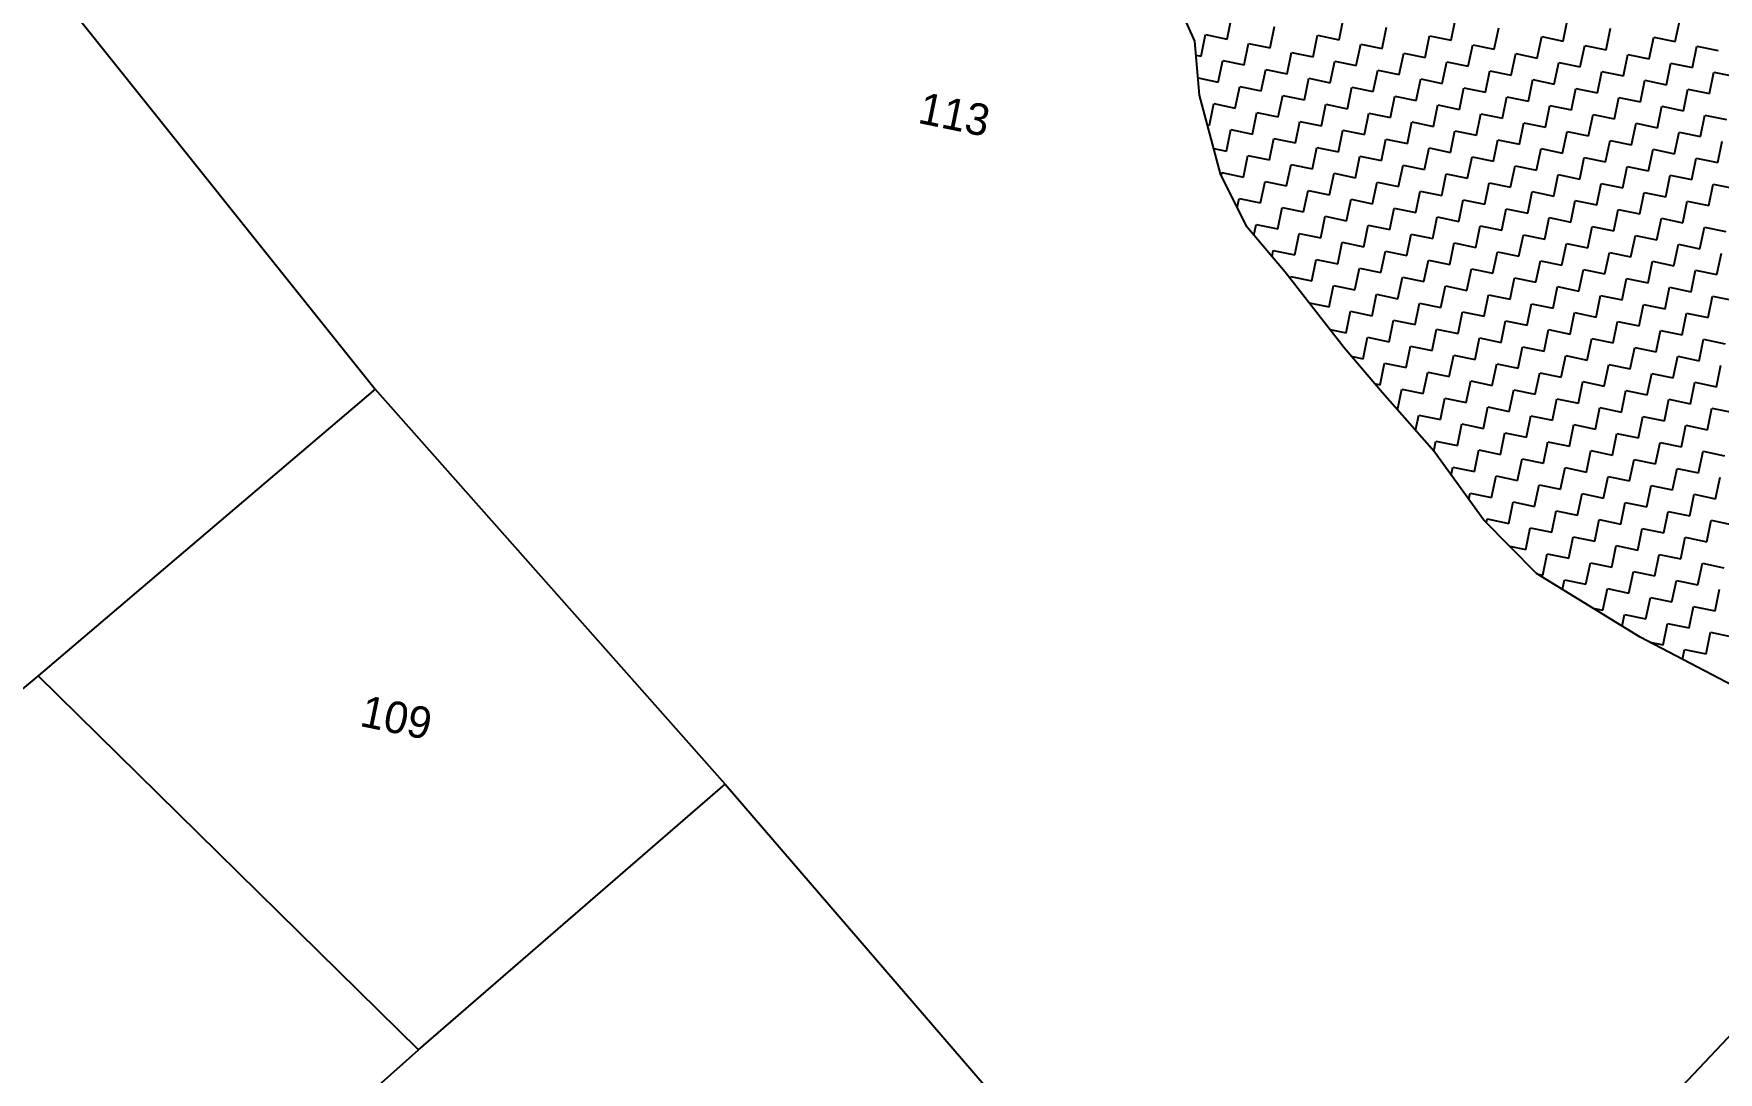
# Model space of a CAD drawing. Header units: metres. Extents: x 280043 to 281054, y 2047152 to 2048652.
# Drawn here: x 280448.8 to 280638.7, y 2048139.5 to 2048256.5 of the extents above; entities that cross this region are included whole.
import ezdxf
from ezdxf.enums import TextEntityAlignment as Align

# ---------------------------------------------------------------- set-up
doc = ezdxf.new("R2010")
doc.units = ezdxf.units.M
for name, color, linetype in [('POLY_HATCH', 12, 'Continuous'), ('POLY_PARCEL', 6, 'Continuous'), ('TEXT_PARCEL', 7, 'Continuous')]:
    doc.layers.add(name, color=color, linetype=linetype)
doc.styles.add('TEXT_MAP', font='', dxfattribs={"height": 1.8})
doc.styles.get('TEXT_MAP').set_extended_font_data('Kruti Dev 050')

msp = doc.modelspace()

# ---------------------------------------------------------------- linework, layer by layer
at = {"layer": 'POLY_HATCH'}
for p, q in [((280579.67, 2048255.68), (280577.63, 2048260.29)), ((280580.21, 2048249.59), (280579.67, 2048255.68)), ((280582.57, 2048240.73), (280580.21, 2048249.59)), ((280585.53, 2048234.73), (280582.57, 2048240.73)), ((280589.87, 2048229.65), (280585.53, 2048234.73)), ((280596.49, 2048221.11), (280589.87, 2048229.65)), ((280600.83, 2048216.03), (280596.49, 2048221.11)), ((280606.65, 2048209.44), (280600.83, 2048216.03)), ((280612.24, 2048201.71), (280606.65, 2048209.44)), ((280618.19, 2048195.7), (280612.24, 2048201.71)), ((280629.87, 2048188.5), (280618.19, 2048195.7)), ((280641.22, 2048182.57), (280629.87, 2048188.5))]:
    msp.add_line(p, q, dxfattribs=at)
at = {"layer": 'POLY_HATCH', "linetype": 'Continuous'}
for p, q in [((280583.32, 2048255.9), (280583.82, 2048258.33)), ((280588.17, 2048254.9), (280588.67, 2048257.33)), ((280595.94, 2048255.83), (280596.44, 2048258.26)), ((280600.79, 2048254.83), (280601.29, 2048257.26)), ((280608.57, 2048255.76), (280609.07, 2048258.18)), ((280613.42, 2048254.76), (280613.92, 2048257.18)), ((280621.19, 2048255.68), (280621.69, 2048258.11)), ((280626.04, 2048254.68), (280626.54, 2048257.11)), ((280633.82, 2048255.61), (280634.32, 2048258.03)), ((280580.39, 2048253.98), (280580.89, 2048256.4)), ((280580.89, 2048256.4), (280583.32, 2048255.9)), ((280585.24, 2048252.98), (280585.74, 2048255.4)), ((280585.74, 2048255.4), (280588.17, 2048254.9)), ((280593.02, 2048253.9), (280593.52, 2048256.33)), ((280593.52, 2048256.33), (280595.94, 2048255.83)), ((280597.87, 2048252.91), (280598.37, 2048255.33)), ((280598.37, 2048255.33), (280600.79, 2048254.83)), ((280605.64, 2048253.83), (280606.14, 2048256.26)), ((280606.14, 2048256.26), (280608.57, 2048255.76)), ((280610.49, 2048252.83), (280610.99, 2048255.26)), ((280610.99, 2048255.26), (280613.42, 2048254.76)), ((280618.27, 2048253.76), (280618.77, 2048256.18)), ((280618.77, 2048256.18), (280621.19, 2048255.68)), ((280623.12, 2048252.76), (280623.62, 2048255.18)), ((280623.62, 2048255.18), (280626.04, 2048254.68)), ((280630.89, 2048253.68), (280631.39, 2048256.11)), ((280631.39, 2048256.11), (280633.82, 2048255.61)), ((280635.75, 2048252.68), (280636.24, 2048255.11)), ((280636.24, 2048255.11), (280638.67, 2048254.61)), ((280579.81, 2048254.1), (280580.39, 2048253.98)), ((280582.32, 2048251.05), (280582.82, 2048253.48)), ((280582.82, 2048253.48), (280585.24, 2048252.98)), ((280590.09, 2048251.98), (280590.59, 2048254.4)), ((280590.59, 2048254.4), (280593.02, 2048253.9)), ((280594.94, 2048250.98), (280595.44, 2048253.4)), ((280595.44, 2048253.4), (280597.87, 2048252.91)), ((280602.72, 2048251.91), (280603.22, 2048254.33)), ((280603.22, 2048254.33), (280605.64, 2048253.83)), ((280607.57, 2048250.91), (280608.07, 2048253.33)), ((280608.07, 2048253.33), (280610.49, 2048252.83)), ((280615.34, 2048251.83), (280615.84, 2048254.26)), ((280615.84, 2048254.26), (280618.27, 2048253.76)), ((280620.19, 2048250.83), (280620.69, 2048253.26)), ((280620.69, 2048253.26), (280623.12, 2048252.76)), ((280627.97, 2048251.76), (280628.47, 2048254.18)), ((280628.47, 2048254.18), (280630.89, 2048253.68)), ((280632.82, 2048250.76), (280633.32, 2048253.18)), ((280633.32, 2048253.18), (280635.75, 2048252.68)), ((280580.04, 2048251.52), (280582.32, 2048251.05)), ((280587.17, 2048250.05), (280587.67, 2048252.48)), ((280587.67, 2048252.48), (280590.09, 2048251.98)), ((280592.02, 2048249.05), (280592.52, 2048251.48)), ((280592.52, 2048251.48), (280594.94, 2048250.98)), ((280599.79, 2048249.98), (280600.29, 2048252.41)), ((280600.29, 2048252.41), (280602.72, 2048251.91)), ((280604.64, 2048248.98), (280605.14, 2048251.41)), ((280605.14, 2048251.41), (280607.57, 2048250.91)), ((280612.42, 2048249.91), (280612.92, 2048252.33)), ((280612.92, 2048252.33), (280615.34, 2048251.83)), ((280617.27, 2048248.91), (280617.77, 2048251.33)), ((280617.77, 2048251.33), (280620.19, 2048250.83)), ((280625.04, 2048249.83), (280625.54, 2048252.26)), ((280625.54, 2048252.26), (280627.97, 2048251.76)), ((280629.9, 2048248.83), (280630.4, 2048251.26)), ((280630.4, 2048251.26), (280632.82, 2048250.76)), ((280637.67, 2048249.76), (280638.17, 2048252.18)), ((280638.17, 2048252.18), (280640.6, 2048251.68)), ((280584.24, 2048248.13), (280584.74, 2048250.55)), ((280584.74, 2048250.55), (280587.17, 2048250.05)), ((280589.09, 2048247.13), (280589.59, 2048249.55)), ((280589.59, 2048249.55), (280592.02, 2048249.05)), ((280596.87, 2048248.05), (280597.37, 2048250.48)), ((280597.37, 2048250.48), (280599.79, 2048249.98)), ((280601.72, 2048247.06), (280602.22, 2048249.48)), ((280602.22, 2048249.48), (280604.64, 2048248.98)), ((280609.49, 2048247.98), (280609.99, 2048250.41)), ((280609.99, 2048250.41), (280612.42, 2048249.91)), ((280614.34, 2048246.98), (280614.84, 2048249.41)), ((280614.84, 2048249.41), (280617.27, 2048248.91)), ((280622.12, 2048247.91), (280622.62, 2048250.33)), ((280622.62, 2048250.33), (280625.04, 2048249.83)), ((280626.97, 2048246.91), (280627.47, 2048249.33)), ((280627.47, 2048249.33), (280629.9, 2048248.83)), ((280634.75, 2048247.83), (280635.25, 2048250.26)), ((280635.25, 2048250.26), (280637.67, 2048249.76)), ((280581.32, 2048246.2), (280581.82, 2048248.63)), ((280581.82, 2048248.63), (280584.24, 2048248.13)), ((280586.17, 2048245.2), (280586.67, 2048247.63)), ((280586.67, 2048247.63), (280589.09, 2048247.13)), ((280593.94, 2048246.13), (280594.44, 2048248.55)), ((280594.44, 2048248.55), (280596.87, 2048248.05)), ((280598.79, 2048245.13), (280599.29, 2048247.56)), ((280599.29, 2048247.56), (280601.72, 2048247.06)), ((280606.57, 2048246.06), (280607.07, 2048248.48)), ((280607.07, 2048248.48), (280609.49, 2048247.98)), ((280611.42, 2048245.06), (280611.92, 2048247.48)), ((280611.92, 2048247.48), (280614.34, 2048246.98)), ((280619.19, 2048245.98), (280619.69, 2048248.41)), ((280619.69, 2048248.41), (280622.12, 2048247.91)), ((280624.05, 2048244.98), (280624.55, 2048247.41)), ((280624.55, 2048247.41), (280626.97, 2048246.91)), ((280631.82, 2048245.91), (280632.32, 2048248.33)), ((280632.32, 2048248.33), (280634.75, 2048247.83)), ((280636.67, 2048244.91), (280637.17, 2048247.33)), ((280637.17, 2048247.33), (280639.6, 2048246.83)), ((280581.1, 2048246.25), (280581.32, 2048246.2)), ((280583.24, 2048243.28), (280583.74, 2048245.7)), ((280583.74, 2048245.7), (280586.17, 2048245.2)), ((280591.02, 2048244.2), (280591.52, 2048246.63)), ((280591.52, 2048246.63), (280593.94, 2048246.13)), ((280595.87, 2048243.2), (280596.37, 2048245.63)), ((280596.37, 2048245.63), (280598.79, 2048245.13)), ((280603.64, 2048244.13), (280604.14, 2048246.56)), ((280604.14, 2048246.56), (280606.57, 2048246.06)), ((280608.49, 2048243.13), (280608.99, 2048245.56)), ((280608.99, 2048245.56), (280611.42, 2048245.06)), ((280616.27, 2048244.06), (280616.77, 2048246.48)), ((280616.77, 2048246.48), (280619.19, 2048245.98)), ((280621.12, 2048243.06), (280621.62, 2048245.48)), ((280621.62, 2048245.48), (280624.05, 2048244.98)), ((280628.9, 2048243.98), (280629.4, 2048246.41)), ((280629.4, 2048246.41), (280631.82, 2048245.91)), ((280633.75, 2048242.98), (280634.25, 2048245.41)), ((280634.25, 2048245.41), (280636.67, 2048244.91)), ((280581.81, 2048243.57), (280583.24, 2048243.28)), ((280588.09, 2048242.28), (280588.59, 2048244.7)), ((280588.59, 2048244.7), (280591.02, 2048244.2)), ((280592.94, 2048241.28), (280593.44, 2048243.7)), ((280593.44, 2048243.7), (280595.87, 2048243.2)), ((280600.72, 2048242.2), (280601.22, 2048244.63)), ((280601.22, 2048244.63), (280603.64, 2048244.13)), ((280605.57, 2048241.21), (280606.07, 2048243.63)), ((280606.07, 2048243.63), (280608.49, 2048243.13)), ((280613.35, 2048242.13), (280613.84, 2048244.56)), ((280613.84, 2048244.56), (280616.27, 2048244.06)), ((280618.2, 2048241.13), (280618.7, 2048243.56)), ((280618.7, 2048243.56), (280621.12, 2048243.06)), ((280625.97, 2048242.06), (280626.47, 2048244.48)), ((280626.47, 2048244.48), (280628.9, 2048243.98)), ((280630.82, 2048241.06), (280631.32, 2048243.48)), ((280631.32, 2048243.48), (280633.75, 2048242.98)), ((280638.6, 2048241.98), (280639.1, 2048244.41)), ((280585.17, 2048240.35), (280585.67, 2048242.78)), ((280585.67, 2048242.78), (280588.09, 2048242.28)), ((280590.02, 2048239.35), (280590.52, 2048241.78)), ((280590.52, 2048241.78), (280592.94, 2048241.28)), ((280597.79, 2048240.28), (280598.29, 2048242.7)), ((280598.29, 2048242.7), (280600.72, 2048242.2)), ((280602.64, 2048239.28), (280603.14, 2048241.71)), ((280603.14, 2048241.71), (280605.57, 2048241.21)), ((280610.42, 2048240.21), (280610.92, 2048242.63)), ((280610.92, 2048242.63), (280613.35, 2048242.13)), ((280615.27, 2048239.21), (280615.77, 2048241.63)), ((280615.77, 2048241.63), (280618.2, 2048241.13)), ((280623.05, 2048240.13), (280623.55, 2048242.56)), ((280623.55, 2048242.56), (280625.97, 2048242.06)), ((280627.9, 2048239.13), (280628.4, 2048241.56)), ((280628.4, 2048241.56), (280630.82, 2048241.06)), ((280635.67, 2048240.06), (280636.17, 2048242.48)), ((280636.17, 2048242.48), (280638.6, 2048241.98)), ((280582.68, 2048240.52), (280582.74, 2048240.85)), ((280582.74, 2048240.85), (280585.17, 2048240.35)), ((280587.09, 2048237.43), (280587.59, 2048239.85)), ((280587.59, 2048239.85), (280590.02, 2048239.35)), ((280594.87, 2048238.35), (280595.37, 2048240.78)), ((280595.37, 2048240.78), (280597.79, 2048240.28)), ((280599.72, 2048237.35), (280600.22, 2048239.78)), ((280600.22, 2048239.78), (280602.64, 2048239.28)), ((280607.5, 2048238.28), (280607.99, 2048240.71)), ((280607.99, 2048240.71), (280610.42, 2048240.21)), ((280612.35, 2048237.28), (280612.85, 2048239.71)), ((280612.85, 2048239.71), (280615.27, 2048239.21)), ((280620.12, 2048238.21), (280620.62, 2048240.63)), ((280620.62, 2048240.63), (280623.05, 2048240.13)), ((280624.97, 2048237.21), (280625.47, 2048239.63)), ((280625.47, 2048239.63), (280627.9, 2048239.13)), ((280632.75, 2048238.13), (280633.25, 2048240.56)), ((280633.25, 2048240.56), (280635.67, 2048240.06)), ((280637.6, 2048237.13), (280638.1, 2048239.56)), ((280638.1, 2048239.56), (280640.52, 2048239.06)), ((280584.46, 2048236.9), (280584.67, 2048237.93)), ((280584.67, 2048237.93), (280587.09, 2048237.43)), ((280591.94, 2048236.43), (280592.44, 2048238.85)), ((280592.44, 2048238.85), (280594.87, 2048238.35)), ((280596.79, 2048235.43), (280597.29, 2048237.85)), ((280597.29, 2048237.85), (280599.72, 2048237.35)), ((280604.57, 2048236.35), (280605.07, 2048238.78)), ((280605.07, 2048238.78), (280607.5, 2048238.28)), ((280609.42, 2048235.36), (280609.92, 2048237.78)), ((280609.92, 2048237.78), (280612.35, 2048237.28)), ((280617.2, 2048236.28), (280617.7, 2048238.71)), ((280617.7, 2048238.71), (280620.12, 2048238.21)), ((280622.05, 2048235.28), (280622.55, 2048237.71)), ((280622.55, 2048237.71), (280624.97, 2048237.21)), ((280629.82, 2048236.21), (280630.32, 2048238.63)), ((280630.32, 2048238.63), (280632.75, 2048238.13)), ((280634.67, 2048235.21), (280635.17, 2048237.63)), ((280635.17, 2048237.63), (280637.6, 2048237.13)), ((280589.02, 2048234.5), (280589.52, 2048236.93)), ((280589.52, 2048236.93), (280591.94, 2048236.43)), ((280593.87, 2048233.5), (280594.37, 2048235.93)), ((280594.37, 2048235.93), (280596.79, 2048235.43)), ((280601.65, 2048234.43), (280602.14, 2048236.85)), ((280602.14, 2048236.85), (280604.57, 2048236.35)), ((280606.5, 2048233.43), (280607, 2048235.86)), ((280607, 2048235.86), (280609.42, 2048235.36)), ((280614.27, 2048234.36), (280614.77, 2048236.78)), ((280614.77, 2048236.78), (280617.2, 2048236.28)), ((280619.12, 2048233.36), (280619.62, 2048235.78)), ((280619.62, 2048235.78), (280622.05, 2048235.28)), ((280626.9, 2048234.28), (280627.4, 2048236.71)), ((280627.4, 2048236.71), (280629.82, 2048236.21)), ((280631.75, 2048233.28), (280632.25, 2048235.71)), ((280632.25, 2048235.71), (280634.67, 2048235.21)), ((280586.34, 2048233.78), (280586.59, 2048235)), ((280586.59, 2048235), (280589.02, 2048234.5)), ((280590.94, 2048231.58), (280591.44, 2048234)), ((280591.44, 2048234), (280593.87, 2048233.5)), ((280598.72, 2048232.5), (280599.22, 2048234.93)), ((280599.22, 2048234.93), (280601.65, 2048234.43)), ((280603.57, 2048231.5), (280604.07, 2048233.93)), ((280604.07, 2048233.93), (280606.5, 2048233.43)), ((280611.35, 2048232.43), (280611.85, 2048234.86)), ((280611.85, 2048234.86), (280614.27, 2048234.36)), ((280616.2, 2048231.43), (280616.7, 2048233.86)), ((280616.7, 2048233.86), (280619.12, 2048233.36)), ((280623.97, 2048232.36), (280624.47, 2048234.78)), ((280624.47, 2048234.78), (280626.9, 2048234.28)), ((280628.82, 2048231.36), (280629.32, 2048233.78)), ((280629.32, 2048233.78), (280631.75, 2048233.28)), ((280636.6, 2048232.28), (280637.1, 2048234.71)), ((280637.1, 2048234.71), (280639.52, 2048234.21)), ((280588.38, 2048231.4), (280588.52, 2048232.08)), ((280588.52, 2048232.08), (280590.94, 2048231.58)), ((280595.8, 2048230.58), (280596.3, 2048233)), ((280596.3, 2048233), (280598.72, 2048232.5)), ((280600.65, 2048229.58), (280601.15, 2048232)), ((280601.15, 2048232), (280603.57, 2048231.5)), ((280608.42, 2048230.51), (280608.92, 2048232.93)), ((280608.92, 2048232.93), (280611.35, 2048232.43)), ((280613.27, 2048229.51), (280613.77, 2048231.93)), ((280613.77, 2048231.93), (280616.2, 2048231.43)), ((280621.05, 2048230.43), (280621.55, 2048232.86)), ((280621.55, 2048232.86), (280623.97, 2048232.36)), ((280625.9, 2048229.43), (280626.4, 2048231.86)), ((280626.4, 2048231.86), (280628.82, 2048231.36)), ((280633.67, 2048230.36), (280634.17, 2048232.78)), ((280634.17, 2048232.78), (280636.6, 2048232.28)), ((280592.87, 2048228.65), (280593.37, 2048231.08)), ((280593.37, 2048231.08), (280595.8, 2048230.58)), ((280597.72, 2048227.65), (280598.22, 2048230.08)), ((280598.22, 2048230.08), (280600.65, 2048229.58)), ((280605.5, 2048228.58), (280606, 2048231)), ((280606, 2048231), (280608.42, 2048230.51)), ((280610.35, 2048227.58), (280610.85, 2048230.01)), ((280610.85, 2048230.01), (280613.27, 2048229.51)), ((280618.12, 2048228.51), (280618.62, 2048230.93)), ((280618.62, 2048230.93), (280621.05, 2048230.43)), ((280622.97, 2048227.51), (280623.47, 2048229.93)), ((280623.47, 2048229.93), (280625.9, 2048229.43)), ((280630.75, 2048228.43), (280631.25, 2048230.86)), ((280631.25, 2048230.86), (280633.67, 2048230.36)), ((280638.52, 2048229.36), (280639.02, 2048231.78)), ((280590.4, 2048228.96), (280590.45, 2048229.15)), ((280590.45, 2048229.15), (280592.87, 2048228.65)), ((280594.8, 2048225.73), (280595.3, 2048228.15)), ((280595.3, 2048228.15), (280597.72, 2048227.65)), ((280602.57, 2048226.65), (280603.07, 2048229.08)), ((280603.07, 2048229.08), (280605.5, 2048228.58)), ((280607.42, 2048225.65), (280607.92, 2048228.08)), ((280607.92, 2048228.08), (280610.35, 2048227.58)), ((280615.2, 2048226.58), (280615.7, 2048229.01)), ((280615.7, 2048229.01), (280618.12, 2048228.51)), ((280620.05, 2048225.58), (280620.55, 2048228.01)), ((280620.55, 2048228.01), (280622.97, 2048227.51)), ((280627.82, 2048226.51), (280628.32, 2048228.93)), ((280628.32, 2048228.93), (280630.75, 2048228.43)), ((280635.6, 2048227.43), (280636.1, 2048229.86)), ((280636.1, 2048229.86), (280638.52, 2048229.36)), ((280592.55, 2048226.19), (280594.8, 2048225.73)), ((280599.65, 2048224.73), (280600.15, 2048227.15)), ((280600.15, 2048227.15), (280602.57, 2048226.65)), ((280604.5, 2048223.73), (280605, 2048226.15)), ((280605, 2048226.15), (280607.42, 2048225.65)), ((280612.27, 2048224.66), (280612.77, 2048227.08)), ((280612.77, 2048227.08), (280615.2, 2048226.58)), ((280624.9, 2048224.58), (280625.4, 2048227.01)), ((280625.4, 2048227.01), (280627.82, 2048226.51)), ((280632.67, 2048225.51), (280633.17, 2048227.93)), ((280633.17, 2048227.93), (280635.6, 2048227.43)), ((280637.52, 2048224.51), (280638.02, 2048226.93)), ((280638.02, 2048226.93), (280640.45, 2048226.43)), ((280596.72, 2048222.8), (280597.22, 2048225.23)), ((280597.22, 2048225.23), (280599.65, 2048224.73)), ((280601.57, 2048221.8), (280602.07, 2048224.23)), ((280602.07, 2048224.23), (280604.5, 2048223.73)), ((280609.35, 2048222.73), (280609.85, 2048225.15)), ((280609.85, 2048225.15), (280612.27, 2048224.66)), ((280617.12, 2048223.66), (280617.62, 2048226.08)), ((280617.62, 2048226.08), (280620.05, 2048225.58)), ((280621.97, 2048222.66), (280622.47, 2048225.08)), ((280622.47, 2048225.08), (280624.9, 2048224.58)), ((280629.75, 2048223.58), (280630.25, 2048226.01)), ((280630.25, 2048226.01), (280632.67, 2048225.51)), ((280634.6, 2048222.58), (280635.1, 2048225.01)), ((280635.1, 2048225.01), (280637.52, 2048224.51)), ((280594.88, 2048223.18), (280596.72, 2048222.8)), ((280598.65, 2048219.88), (280599.15, 2048222.3)), ((280599.15, 2048222.3), (280601.57, 2048221.8)), ((280606.42, 2048220.8), (280606.92, 2048223.23)), ((280606.92, 2048223.23), (280609.35, 2048222.73)), ((280614.2, 2048221.73), (280614.7, 2048224.16)), ((280614.7, 2048224.16), (280617.12, 2048223.66)), ((280619.05, 2048220.73), (280619.55, 2048223.16)), ((280619.55, 2048223.16), (280621.97, 2048222.66)), ((280626.82, 2048221.66), (280627.32, 2048224.08)), ((280627.32, 2048224.08), (280629.75, 2048223.58)), ((280631.67, 2048220.66), (280632.17, 2048223.08)), ((280632.17, 2048223.08), (280634.6, 2048222.58)), ((280603.5, 2048218.88), (280604, 2048221.3)), ((280604, 2048221.3), (280606.42, 2048220.8)), ((280611.27, 2048219.8), (280611.77, 2048222.23)), ((280611.77, 2048222.23), (280614.2, 2048221.73)), ((280616.12, 2048218.81), (280616.62, 2048221.23)), ((280616.62, 2048221.23), (280619.05, 2048220.73)), ((280623.9, 2048219.73), (280624.4, 2048222.16)), ((280624.4, 2048222.16), (280626.82, 2048221.66)), ((280628.75, 2048218.73), (280629.25, 2048221.16)), ((280629.25, 2048221.16), (280631.67, 2048220.66)), ((280636.52, 2048219.66), (280637.02, 2048222.08)), ((280637.02, 2048222.08), (280639.45, 2048221.58)), ((280597.3, 2048220.16), (280598.65, 2048219.88)), ((280600.57, 2048216.95), (280601.07, 2048219.38)), ((280601.07, 2048219.38), (280603.5, 2048218.88)), ((280608.35, 2048217.88), (280608.85, 2048220.3)), ((280608.85, 2048220.3), (280611.27, 2048219.8)), ((280613.2, 2048216.88), (280613.7, 2048219.3)), ((280613.7, 2048219.3), (280616.12, 2048218.81)), ((280620.97, 2048217.81), (280621.47, 2048220.23)), ((280621.47, 2048220.23), (280623.9, 2048219.73)), ((280625.82, 2048216.81), (280626.32, 2048219.23)), ((280626.32, 2048219.23), (280628.75, 2048218.73)), ((280633.6, 2048217.73), (280634.1, 2048220.16)), ((280634.1, 2048220.16), (280636.52, 2048219.66)), ((280638.45, 2048216.73), (280638.95, 2048219.16)), ((280599.92, 2048217.09), (280600.57, 2048216.95)), ((280605.42, 2048215.95), (280605.92, 2048218.38)), ((280605.92, 2048218.38), (280608.35, 2048217.88)), ((280610.27, 2048214.95), (280610.77, 2048217.38)), ((280610.77, 2048217.38), (280613.2, 2048216.88)), ((280618.05, 2048215.88), (280618.55, 2048218.31)), ((280618.55, 2048218.31), (280620.97, 2048217.81)), ((280622.9, 2048214.88), (280623.4, 2048217.31)), ((280623.4, 2048217.31), (280625.82, 2048216.81)), ((280630.67, 2048215.81), (280631.17, 2048218.23)), ((280631.17, 2048218.23), (280633.6, 2048217.73)), ((280635.52, 2048214.81), (280636.02, 2048217.23)), ((280636.02, 2048217.23), (280638.45, 2048216.73)), ((280602.51, 2048214.12), (280603, 2048216.45)), ((280603, 2048216.45), (280605.42, 2048215.95)), ((280607.35, 2048213.03), (280607.85, 2048215.45)), ((280607.85, 2048215.45), (280610.27, 2048214.95)), ((280615.12, 2048213.95), (280615.62, 2048216.38)), ((280615.62, 2048216.38), (280618.05, 2048215.88)), ((280619.97, 2048212.96), (280620.47, 2048215.38)), ((280620.47, 2048215.38), (280622.9, 2048214.88)), ((280627.75, 2048213.88), (280628.25, 2048216.31)), ((280628.25, 2048216.31), (280630.67, 2048215.81)), ((280632.6, 2048212.88), (280633.1, 2048215.31)), ((280633.1, 2048215.31), (280635.52, 2048214.81)), ((280604.56, 2048211.8), (280604.92, 2048213.53)), ((280604.92, 2048213.53), (280607.35, 2048213.03)), ((280612.2, 2048212.03), (280612.7, 2048214.45)), ((280612.7, 2048214.45), (280615.12, 2048213.95)), ((280617.05, 2048211.03), (280617.55, 2048213.46)), ((280617.55, 2048213.46), (280619.97, 2048212.96)), ((280624.82, 2048211.96), (280625.32, 2048214.38)), ((280625.32, 2048214.38), (280627.75, 2048213.88)), ((280629.67, 2048210.96), (280630.17, 2048213.38)), ((280630.17, 2048213.38), (280632.6, 2048212.88)), ((280637.45, 2048211.88), (280637.95, 2048214.31)), ((280637.95, 2048214.31), (280640.37, 2048213.81)), ((280609.27, 2048210.1), (280609.77, 2048212.53)), ((280609.77, 2048212.53), (280612.2, 2048212.03)), ((280614.12, 2048209.1), (280614.62, 2048211.53)), ((280614.62, 2048211.53), (280617.05, 2048211.03)), ((280621.9, 2048210.03), (280622.4, 2048212.46)), ((280622.4, 2048212.46), (280624.82, 2048211.96)), ((280626.75, 2048209.03), (280627.25, 2048211.46)), ((280627.25, 2048211.46), (280629.67, 2048210.96)), ((280634.52, 2048209.96), (280635.02, 2048212.38)), ((280635.02, 2048212.38), (280637.45, 2048211.88)), ((280606.62, 2048209.48), (280606.85, 2048210.6)), ((280606.85, 2048210.6), (280609.27, 2048210.1)), ((280611.2, 2048207.18), (280611.7, 2048209.6)), ((280611.7, 2048209.6), (280614.12, 2048209.1)), ((280618.97, 2048208.1), (280619.47, 2048210.53)), ((280619.47, 2048210.53), (280621.9, 2048210.03)), ((280623.82, 2048207.11), (280624.32, 2048209.53)), ((280624.32, 2048209.53), (280626.75, 2048209.03)), ((280631.6, 2048208.03), (280632.1, 2048210.46)), ((280632.1, 2048210.46), (280634.52, 2048209.96)), ((280636.45, 2048207.03), (280636.95, 2048209.46)), ((280636.95, 2048209.46), (280639.37, 2048208.96)), ((280608.58, 2048206.77), (280608.77, 2048207.68)), ((280608.77, 2048207.68), (280611.2, 2048207.18)), ((280616.05, 2048206.18), (280616.55, 2048208.6)), ((280616.55, 2048208.6), (280618.97, 2048208.1)), ((280620.9, 2048205.18), (280621.4, 2048207.61)), ((280621.4, 2048207.61), (280623.82, 2048207.11)), ((280628.67, 2048206.11), (280629.17, 2048208.53)), ((280629.17, 2048208.53), (280631.6, 2048208.03)), ((280633.52, 2048205.11), (280634.02, 2048207.53)), ((280634.02, 2048207.53), (280636.45, 2048207.03)), ((280613.12, 2048204.25), (280613.62, 2048206.68)), ((280613.62, 2048206.68), (280616.05, 2048206.18)), ((280617.97, 2048203.25), (280618.47, 2048205.68)), ((280618.47, 2048205.68), (280620.9, 2048205.18)), ((280625.75, 2048204.18), (280626.25, 2048206.61)), ((280626.25, 2048206.61), (280628.67, 2048206.11)), ((280630.6, 2048203.18), (280631.1, 2048205.61)), ((280631.1, 2048205.61), (280633.52, 2048205.11)), ((280638.37, 2048204.11), (280638.87, 2048206.53)), ((280610.55, 2048204.05), (280610.7, 2048204.75)), ((280610.7, 2048204.75), (280613.12, 2048204.25)), ((280615.05, 2048201.33), (280615.55, 2048203.75)), ((280615.55, 2048203.75), (280617.97, 2048203.25)), ((280622.82, 2048202.25), (280623.32, 2048204.68)), ((280623.32, 2048204.68), (280625.75, 2048204.18)), ((280627.67, 2048201.26), (280628.17, 2048203.68)), ((280628.17, 2048203.68), (280630.6, 2048203.18)), ((280635.45, 2048202.18), (280635.95, 2048204.61)), ((280635.95, 2048204.61), (280638.37, 2048204.11)), ((280612.54, 2048201.41), (280612.62, 2048201.83)), ((280612.62, 2048201.83), (280615.05, 2048201.33)), ((280619.9, 2048200.33), (280620.4, 2048202.75)), ((280620.4, 2048202.75), (280622.82, 2048202.25)), ((280624.75, 2048199.33), (280625.25, 2048201.76)), ((280625.25, 2048201.76), (280627.67, 2048201.26)), ((280632.52, 2048200.26), (280633.02, 2048202.68)), ((280633.02, 2048202.68), (280635.45, 2048202.18)), ((280637.37, 2048199.26), (280637.87, 2048201.68)), ((280637.87, 2048201.68), (280640.3, 2048201.18)), ((280616.97, 2048198.4), (280617.47, 2048200.83)), ((280617.47, 2048200.83), (280619.9, 2048200.33)), ((280621.82, 2048197.4), (280622.32, 2048199.83)), ((280622.32, 2048199.83), (280624.75, 2048199.33)), ((280629.6, 2048198.33), (280630.1, 2048200.76)), ((280630.1, 2048200.76), (280632.52, 2048200.26)), ((280634.45, 2048197.33), (280634.95, 2048199.76)), ((280634.95, 2048199.76), (280637.37, 2048199.26)), ((280615.13, 2048198.78), (280616.97, 2048198.4)), ((280618.9, 2048195.48), (280619.4, 2048197.9)), ((280619.4, 2048197.9), (280621.82, 2048197.4)), ((280626.67, 2048196.41), (280627.17, 2048198.83)), ((280627.17, 2048198.83), (280629.6, 2048198.33)), ((280631.52, 2048195.41), (280632.02, 2048197.83)), ((280632.02, 2048197.83), (280634.45, 2048197.33)), ((280623.75, 2048194.48), (280624.25, 2048196.9)), ((280624.25, 2048196.9), (280626.67, 2048196.41)), ((280628.6, 2048193.48), (280629.1, 2048195.91)), ((280629.1, 2048195.91), (280631.52, 2048195.41)), ((280636.37, 2048194.41), (280636.87, 2048196.83)), ((280636.87, 2048196.83), (280639.3, 2048196.33)), ((280618.36, 2048195.59), (280618.9, 2048195.48)), ((280621.1, 2048193.9), (280621.32, 2048194.98)), ((280621.32, 2048194.98), (280623.75, 2048194.48)), ((280625.67, 2048191.55), (280626.17, 2048193.98)), ((280626.17, 2048193.98), (280628.6, 2048193.48)), ((280633.45, 2048192.48), (280633.95, 2048194.91)), ((280633.95, 2048194.91), (280636.37, 2048194.41)), ((280638.3, 2048191.48), (280638.8, 2048193.91)), ((280630.52, 2048190.56), (280631.02, 2048192.98)), ((280631.02, 2048192.98), (280633.45, 2048192.48)), ((280635.37, 2048189.56), (280635.87, 2048191.98)), ((280635.87, 2048191.98), (280638.3, 2048191.48)), ((280624.53, 2048191.79), (280625.67, 2048191.55)), ((280627.83, 2048189.76), (280628.1, 2048191.05)), ((280628.1, 2048191.05), (280630.52, 2048190.56)), ((280632.45, 2048187.63), (280632.95, 2048190.06)), ((280632.95, 2048190.06), (280635.37, 2048189.56)), ((280637.3, 2048186.63), (280637.8, 2048189.06)), ((280637.8, 2048189.06), (280640.22, 2048188.56)), ((280630.95, 2048187.94), (280632.45, 2048187.63)), ((280634.64, 2048186.01), (280634.87, 2048187.13)), ((280634.87, 2048187.13), (280637.3, 2048186.63))]:
    msp.add_line(p, q, dxfattribs=at)
at = {"layer": 'POLY_PARCEL'}
for p, q in [((280445.26, 2048269.03), (280487.3, 2048216.44)), ((280487.3, 2048216.44), (280449.33, 2048184.17)), ((280526.77, 2048171.95), (280487.3, 2048216.44)), ((280449.33, 2048184.17), (280415.3, 2048155.88)), ((280492.19, 2048142.02), (280449.33, 2048184.17)), ((280492.19, 2048142.02), (280526.77, 2048171.95)), ((280526.77, 2048171.95), (280556.66, 2048137.25)), ((280592.73, 2048093.65), (280652.79, 2048157.2)), ((280471.16, 2048123.28), (280492.19, 2048142.02))]:
    msp.add_line(p, q, dxfattribs=at)

# ---------------------------------------------------------------- texts
at = {"layer": 'TEXT_PARCEL', "style": 'TEXT_MAP'}
for s, p in [('113', (280552.6, 2048247.42)), ('109', (280489.71, 2048179.47))]:
    msp.add_text(s, height=3.566, rotation=348.3523, dxfattribs=at).set_placement(p, align=Align.MIDDLE)

doc.saveas('drawing.dxf')
